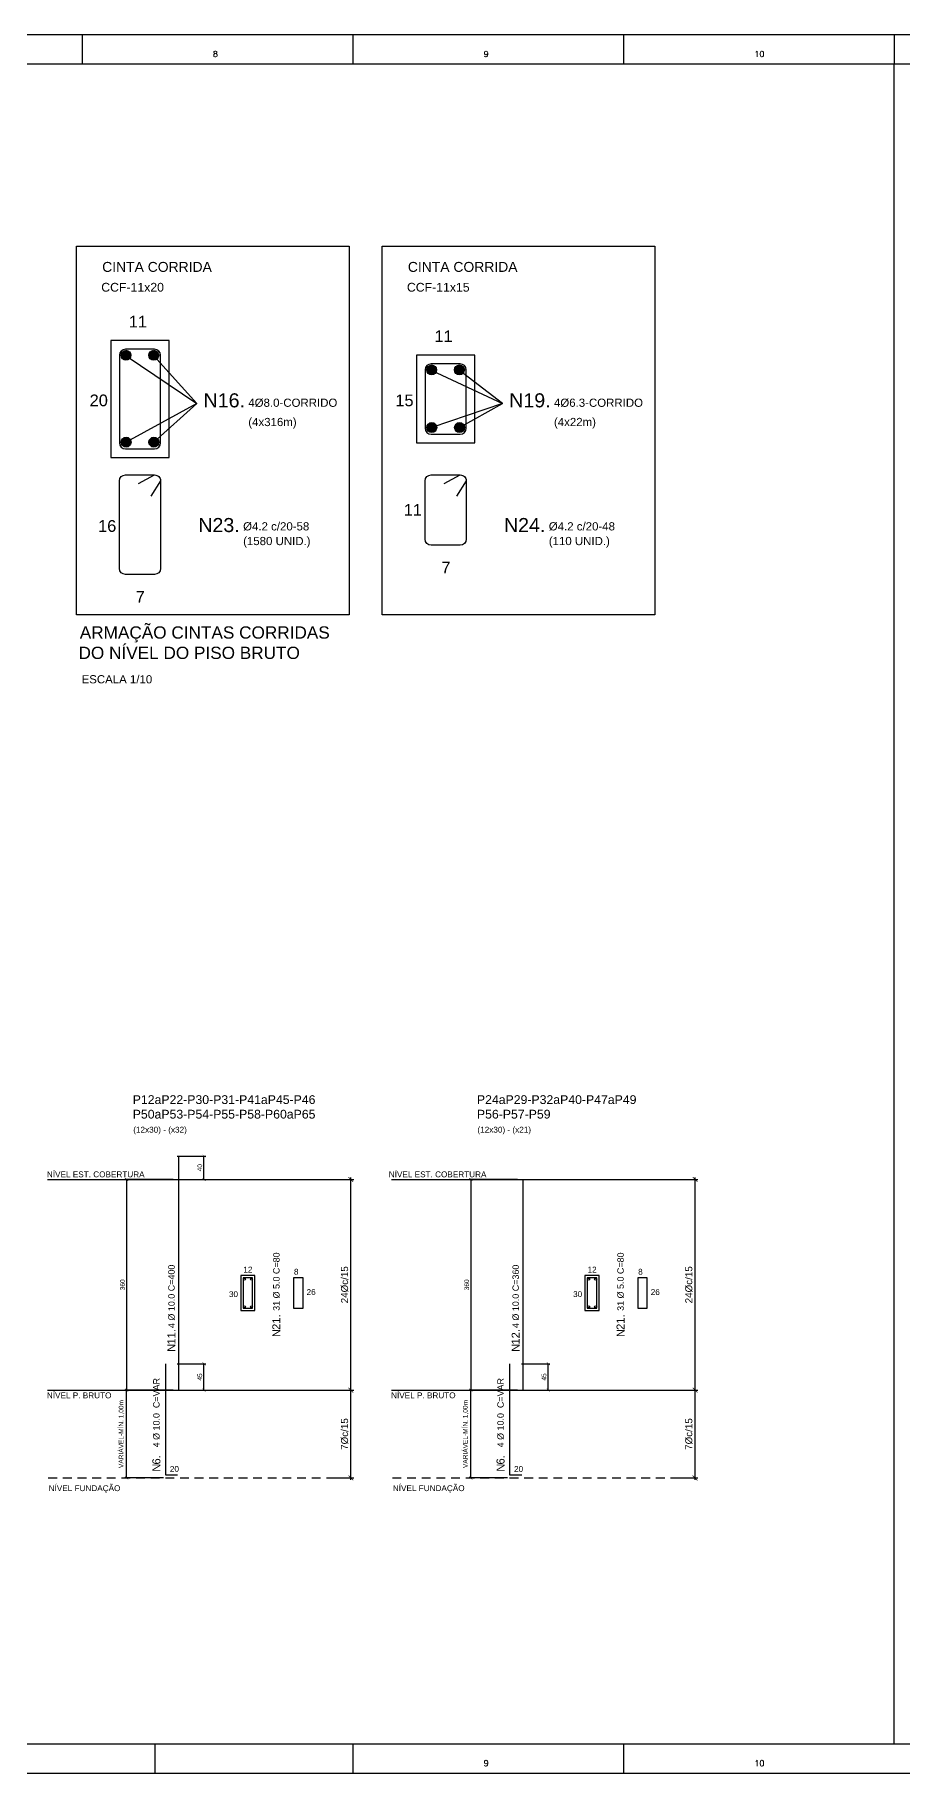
# Model space of a CAD drawing. Header units: millimetres. Extents: x 3659 to 4048, y 1324 to 1399.
# Drawn here: x 3690.87 to 3705.69, y 1324.33 to 1354.03 of the extents above; entities that cross this region are included whole.
import ezdxf
from ezdxf.enums import TextEntityAlignment as Align

# ---------------------------------------------------------------- set-up
doc = ezdxf.new("R2010")
doc.units = ezdxf.units.MM
doc.linetypes.add('HIDDENX2', pattern=[0.75, 0.5, -0.25])
for name, color, linetype in [('Armadura', 5, 'Continuous'), ('Cota', 7, 'Continuous'), ('DESCR-FERRO', 2, 'Continuous'), ('Ferragem', 4, 'Continuous'), ('Forma', 2, 'Continuous'), ('Moldura', 2, 'Continuous'), ('PILAR', 5, 'Continuous'), ('T-POSIÇÃO', 3, 'Continuous'), ('Texto 1', 2, 'Continuous'), ('Texto 2', 4, 'Continuous')]:
    doc.layers.add(name, color=color, linetype=linetype)
doc.styles.add('maloca 1', font='romans.shx')
doc.styles.add('ROMANS', font='arial.ttf')
doc.styles.get("Standard").update_dxf_attribs({"font": 'arial.ttf'})
doc.dimstyles.new('ESC-50JR', dxfattribs={"dimtxt": 0.1, "dimasz": 0.05, "dimexe": 0.03, "dimexo": 0, "dimgap": 0.03, "dimtad": 1, "dimlfac": 100, "dimdsep": 46, "dimtxsty": 'ROMANS', "dimblk1": 'DOTSMALL', "dimblk2": 'DOTSMALL', "dimsah": 1, "dimcen": 0.09, "dimclrd": 1, "dimclre": 1, "dimclrt": 2, "dimadec": 0, "dimazin": 0, "dimtfac": 1, "dimtdec": 4, "dimtmove": 0, "dimatfit": 3, "dimldrblk": 'DOTSMALL', "dimfxl": 0, "dimtolj": 1, "dimtzin": 0, "dimarcsym": 0})
doc.dimstyles.new('ISO-25', dxfattribs={"dimtxt": 2.5, "dimasz": 2.5, "dimexe": 1.25, "dimexo": 0.625, "dimtad": 1, "dimtxsty": 'Standard', "dimcen": 2.5, "dimadec": 0, "dimazin": 0, "dimtfac": 1, "dimtmove": 0, "dimatfit": 3, "dimfxl": 0, "dimarcsym": 0})

# ---------------------------------------------------------------- blocks, each defined once
blk = doc.blocks.new('_ArchTick')
at = {"color": 0, "linetype": 'ByBlock', "const_width": 0.15}
blk.add_lwpolyline([(-0.5, -0.5), (0.5, 0.5)], dxfattribs=at)
blk = doc.blocks.new('*D370')
at = {"color": 1, "lineweight": -2, "transparency": 16777216}
for p, q in [((3693.072, 1330.876), (3692.414, 1330.876)), ((3692.444, 1329.376), (3692.444, 1330.876)), ((3693.072, 1329.376), (3692.414, 1329.376))]:
    blk.add_line(p, q, dxfattribs=at)
at = {"layer": 'DEFPOINTS', "color": 0, "transparency": 16777216}
for p in [(3692.444, 1330.876), (3693.072, 1330.876), (3693.072, 1329.376)]:
    blk.add_point(p, dxfattribs=at)
at = {"color": 1, "lineweight": -2, "transparency": 16777216, "xscale": 0.05, "yscale": 0.05, "zscale": 0.05}
for p, rotation in [((3692.444, 1330.876), 90), ((3692.444, 1329.376), 270)]:
    blk.add_blockref('_ArchTick', p, dxfattribs=dict(at, rotation=rotation))
at = {"color": 2, "transparency": 16777216, "insert": (3692.356, 1330.126), "char_height": 0.08, "attachment_point": 5, "rotation": 90, "style": 'ROMANS'}
blk.add_mtext('\\A1;VARIÁVEL-MÍN. 1,00m', dxfattribs=at)
blk = doc.blocks.new('_DOTSMALL')
at = {"color": 0, "linetype": 'ByBlock', "const_width": 0.5}
blk.add_lwpolyline([(-0.0625, 0, 1), (0.0625, 0, 1)], format="xyb", close=True, dxfattribs=at)
blk = doc.blocks.new('*D371')
at = {"color": 1, "lineweight": -2, "transparency": 16777216}
for p, q in [((3693.241, 1334.476), (3692.414, 1334.476)), ((3692.444, 1334.476), (3692.444, 1330.876)), ((3693.241, 1330.876), (3692.414, 1330.876))]:
    blk.add_line(p, q, dxfattribs=at)
at = {"layer": 'DEFPOINTS', "color": 0, "transparency": 16777216}
for p in [(3693.241, 1334.476), (3692.444, 1330.876), (3693.241, 1330.876)]:
    blk.add_point(p, dxfattribs=at)
at = {"color": 1, "lineweight": -2, "transparency": 16777216, "xscale": 0.05, "yscale": 0.05, "zscale": 0.05}
for p, rotation in [((3692.444, 1334.476), 90), ((3692.444, 1330.876), 270)]:
    blk.add_blockref('_ArchTick', p, dxfattribs=dict(at, rotation=rotation))
at = {"color": 2, "transparency": 16777216, "insert": (3692.373, 1332.676), "char_height": 0.08, "attachment_point": 5, "rotation": 90, "style": 'ROMANS'}
blk.add_mtext('\\A1;360', dxfattribs=at)
blk = doc.blocks.new('*D372')
at = {"color": 1, "lineweight": -2, "transparency": 16777216}
for p, q in [((3693.308, 1331.326), (3693.795, 1331.326)), ((3693.765, 1330.876), (3693.765, 1331.326)), ((3693.308, 1330.876), (3693.795, 1330.876))]:
    blk.add_line(p, q, dxfattribs=at)
at = {"layer": 'DEFPOINTS', "color": 0, "transparency": 16777216}
for p in [(3693.308, 1331.326), (3693.765, 1331.326), (3693.308, 1330.876)]:
    blk.add_point(p, dxfattribs=at)
at = {"color": 1, "lineweight": -2, "transparency": 16777216, "xscale": 0.05, "yscale": 0.05, "zscale": 0.05}
for p, rotation in [((3693.765, 1331.326), 90), ((3693.765, 1330.876), 270)]:
    blk.add_blockref('_ArchTick', p, dxfattribs=dict(at, rotation=rotation))
at = {"color": 2, "transparency": 16777216, "insert": (3693.694, 1331.101), "char_height": 0.08, "attachment_point": 5, "rotation": 90, "style": 'ROMANS'}
blk.add_mtext('\\A1;45', dxfattribs=at)
blk = doc.blocks.new('FERRO')
at = {"layer": 'DESCR-FERRO', "style": 'ROMANS', "flags": 1}
blk.add_attdef('REPETICAO', (6.94, 1.92), '', height=2, dxfattribs=at)
at = {"layer": 'DESCR-FERRO', "style": 'ROMANS'}
blk.add_attdef('DESCRICAO', (6.94, -1), '', height=2, dxfattribs=at)
at = {"layer": 'T-POSIÇÃO', "style": 'ROMANS'}
blk.add_text('N', height=2.5, dxfattribs=at).set_placement((0, 0), align=Align.MIDDLE)
blk.add_attdef('00', (0.98, -1.25), '', height=2.5, dxfattribs=at)
blk = doc.blocks.new('*D373')
at = {"layer": 'Cota', "color": 1, "lineweight": -2, "transparency": 16777216}
for p, q in [((3696.011, 1330.876), (3696.324, 1330.876)), ((3696.274, 1329.346), (3696.274, 1330.906)), ((3696.011, 1329.376), (3696.324, 1329.376))]:
    blk.add_line(p, q, dxfattribs=at)
at = {"layer": 'DEFPOINTS', "color": 0, "transparency": 16777216}
for p in [(3695.981, 1330.876), (3696.274, 1330.876), (3695.981, 1329.376)]:
    blk.add_point(p, dxfattribs=at)
at = {"layer": 'Cota', "color": 1, "lineweight": -2, "transparency": 16777216, "xscale": 0.08, "yscale": 0.08, "zscale": 0.08}
for p, rotation in [((3696.274, 1330.876), 90), ((3696.274, 1329.376), 270)]:
    blk.add_blockref('_ArchTick', p, dxfattribs=dict(at, rotation=rotation))
at = {"layer": 'Cota', "color": 2, "transparency": 16777216, "insert": (3696.169, 1330.126), "char_height": 0.12, "attachment_point": 5, "rotation": 90, "style": 'ROMANS'}
blk.add_mtext('7%%Cc/15', dxfattribs=at)
blk = doc.blocks.new('*D374')
at = {"layer": 'Cota', "color": 1, "lineweight": -2, "transparency": 16777216}
for p, q in [((3696.011, 1334.476), (3696.324, 1334.476)), ((3696.274, 1330.846), (3696.274, 1334.506)), ((3696.011, 1330.876), (3696.324, 1330.876))]:
    blk.add_line(p, q, dxfattribs=at)
at = {"layer": 'DEFPOINTS', "color": 0, "transparency": 16777216}
for p in [(3695.981, 1334.476), (3696.274, 1334.476), (3695.981, 1330.876)]:
    blk.add_point(p, dxfattribs=at)
at = {"layer": 'Cota', "color": 1, "lineweight": -2, "transparency": 16777216, "xscale": 0.08, "yscale": 0.08, "zscale": 0.08}
for p, rotation in [((3696.274, 1334.476), 90), ((3696.274, 1330.876), 270)]:
    blk.add_blockref('_ArchTick', p, dxfattribs=dict(at, rotation=rotation))
at = {"layer": 'Cota', "color": 2, "transparency": 16777216, "insert": (3696.169, 1332.676), "char_height": 0.12, "attachment_point": 5, "rotation": 90, "style": 'ROMANS'}
blk.add_mtext('24%%Cc/15', dxfattribs=at)
blk = doc.blocks.new('*D375')
at = {"color": 1, "lineweight": -2, "transparency": 16777216}
for p, q in [((3693.308, 1334.876), (3693.795, 1334.876)), ((3693.765, 1334.476), (3693.765, 1334.876)), ((3693.308, 1334.476), (3693.795, 1334.476))]:
    blk.add_line(p, q, dxfattribs=at)
at = {"layer": 'DEFPOINTS', "color": 0, "transparency": 16777216}
for p in [(3693.308, 1334.876), (3693.765, 1334.876), (3693.308, 1334.476)]:
    blk.add_point(p, dxfattribs=at)
at = {"color": 1, "lineweight": -2, "transparency": 16777216, "xscale": 0.05, "yscale": 0.05, "zscale": 0.05}
for p, rotation in [((3693.765, 1334.876), 90), ((3693.765, 1334.476), 270)]:
    blk.add_blockref('_ArchTick', p, dxfattribs=dict(at, rotation=rotation))
at = {"color": 2, "transparency": 16777216, "insert": (3693.694, 1334.676), "char_height": 0.08, "attachment_point": 5, "rotation": 90, "style": 'ROMANS'}
blk.add_mtext('\\A1;40', dxfattribs=at)
blk = doc.blocks.new('*D376')
at = {"color": 1, "lineweight": -2, "transparency": 16777216}
for p, q in [((3698.952, 1330.876), (3698.294, 1330.876)), ((3698.324, 1329.376), (3698.324, 1330.876)), ((3698.952, 1329.376), (3698.294, 1329.376))]:
    blk.add_line(p, q, dxfattribs=at)
at = {"layer": 'DEFPOINTS', "color": 0, "transparency": 16777216}
for p in [(3698.324, 1330.876), (3698.952, 1330.876), (3698.952, 1329.376)]:
    blk.add_point(p, dxfattribs=at)
at = {"color": 1, "lineweight": -2, "transparency": 16777216, "xscale": 0.05, "yscale": 0.05, "zscale": 0.05}
for p, rotation in [((3698.324, 1330.876), 90), ((3698.324, 1329.376), 270)]:
    blk.add_blockref('_ArchTick', p, dxfattribs=dict(at, rotation=rotation))
at = {"color": 2, "transparency": 16777216, "insert": (3698.236, 1330.126), "char_height": 0.08, "attachment_point": 5, "rotation": 90, "style": 'ROMANS'}
blk.add_mtext('\\A1;VARIÁVEL-MÍN. 1,00m', dxfattribs=at)
blk = doc.blocks.new('*D377')
at = {"color": 1, "lineweight": -2, "transparency": 16777216}
for p, q in [((3699.121, 1334.476), (3698.294, 1334.476)), ((3698.324, 1334.476), (3698.324, 1330.876)), ((3699.121, 1330.876), (3698.294, 1330.876))]:
    blk.add_line(p, q, dxfattribs=at)
at = {"layer": 'DEFPOINTS', "color": 0, "transparency": 16777216}
for p in [(3699.121, 1334.476), (3698.324, 1330.876), (3699.121, 1330.876)]:
    blk.add_point(p, dxfattribs=at)
at = {"color": 1, "lineweight": -2, "transparency": 16777216, "xscale": 0.05, "yscale": 0.05, "zscale": 0.05}
for p, rotation in [((3698.324, 1334.476), 90), ((3698.324, 1330.876), 270)]:
    blk.add_blockref('_ArchTick', p, dxfattribs=dict(at, rotation=rotation))
at = {"color": 2, "transparency": 16777216, "insert": (3698.253, 1332.676), "char_height": 0.08, "attachment_point": 5, "rotation": 90, "style": 'ROMANS'}
blk.add_mtext('\\A1;360', dxfattribs=at)
blk = doc.blocks.new('*D378')
at = {"color": 1, "lineweight": -2, "transparency": 16777216}
for p, q in [((3699.188, 1331.326), (3699.675, 1331.326)), ((3699.645, 1330.876), (3699.645, 1331.326)), ((3699.188, 1330.876), (3699.675, 1330.876))]:
    blk.add_line(p, q, dxfattribs=at)
at = {"layer": 'DEFPOINTS', "color": 0, "transparency": 16777216}
for p in [(3699.188, 1331.326), (3699.645, 1331.326), (3699.188, 1330.876)]:
    blk.add_point(p, dxfattribs=at)
at = {"color": 1, "lineweight": -2, "transparency": 16777216, "xscale": 0.05, "yscale": 0.05, "zscale": 0.05}
for p, rotation in [((3699.645, 1331.326), 90), ((3699.645, 1330.876), 270)]:
    blk.add_blockref('_ArchTick', p, dxfattribs=dict(at, rotation=rotation))
at = {"color": 2, "transparency": 16777216, "insert": (3699.574, 1331.101), "char_height": 0.08, "attachment_point": 5, "rotation": 90, "style": 'ROMANS'}
blk.add_mtext('\\A1;45', dxfattribs=at)
blk = doc.blocks.new('*D379')
at = {"layer": 'Cota', "color": 1, "lineweight": -2, "transparency": 16777216}
for p, q in [((3701.891, 1330.876), (3702.204, 1330.876)), ((3702.154, 1329.346), (3702.154, 1330.906)), ((3701.891, 1329.376), (3702.204, 1329.376))]:
    blk.add_line(p, q, dxfattribs=at)
at = {"layer": 'DEFPOINTS', "color": 0, "transparency": 16777216}
for p in [(3701.861, 1330.876), (3702.154, 1330.876), (3701.861, 1329.376)]:
    blk.add_point(p, dxfattribs=at)
at = {"layer": 'Cota', "color": 1, "lineweight": -2, "transparency": 16777216, "xscale": 0.08, "yscale": 0.08, "zscale": 0.08}
for p, rotation in [((3702.154, 1330.876), 90), ((3702.154, 1329.376), 270)]:
    blk.add_blockref('_ArchTick', p, dxfattribs=dict(at, rotation=rotation))
at = {"layer": 'Cota', "color": 2, "transparency": 16777216, "insert": (3702.049, 1330.126), "char_height": 0.12, "attachment_point": 5, "rotation": 90, "style": 'ROMANS'}
blk.add_mtext('7%%Cc/15', dxfattribs=at)
blk = doc.blocks.new('*D380')
at = {"layer": 'Cota', "color": 1, "lineweight": -2, "transparency": 16777216}
for p, q in [((3701.891, 1334.476), (3702.204, 1334.476)), ((3702.154, 1330.846), (3702.154, 1334.506)), ((3701.891, 1330.876), (3702.204, 1330.876))]:
    blk.add_line(p, q, dxfattribs=at)
at = {"layer": 'DEFPOINTS', "color": 0, "transparency": 16777216}
for p in [(3701.861, 1334.476), (3702.154, 1334.476), (3701.861, 1330.876)]:
    blk.add_point(p, dxfattribs=at)
at = {"layer": 'Cota', "color": 1, "lineweight": -2, "transparency": 16777216, "xscale": 0.08, "yscale": 0.08, "zscale": 0.08}
for p, rotation in [((3702.154, 1334.476), 90), ((3702.154, 1330.876), 270)]:
    blk.add_blockref('_ArchTick', p, dxfattribs=dict(at, rotation=rotation))
at = {"layer": 'Cota', "color": 2, "transparency": 16777216, "insert": (3702.049, 1332.676), "char_height": 0.12, "attachment_point": 5, "rotation": 90, "style": 'ROMANS'}
blk.add_mtext('24%%Cc/15', dxfattribs=at)

msp = doc.modelspace()

# ---------------------------------------------------------------- hatches: boundary and pattern name
at = {"layer": 'Ferragem'}
for points in [[(3692.516534, 1348.555928, 1), (3692.347784, 1348.555928, 1)], [(3692.822578, 1348.555928, -1), (3692.991328, 1348.555928, -1)], [(3697.738495, 1348.305928, 1), (3697.569745, 1348.305928, 1)], [(3698.044539, 1348.305928, -1), (3698.213289, 1348.305928, -1)], [(3697.74052, 1347.321313, -1), (3697.57177, 1347.321313, -1)], [(3698.046564, 1347.321313, 1), (3698.215314, 1347.321313, 1)], [(3692.518559, 1347.071313, -1), (3692.349809, 1347.071313, -1)], [(3692.824603, 1347.071313, 1), (3692.993353, 1347.071313, 1)]]:
    msp.add_hatch(color=2, dxfattribs=at).paths.add_polyline_path(points)

# ---------------------------------------------------------------- linework, layer by layer
for points in [[(3692.421581, 1346.958032), (3692.921581, 1346.958032, 0.414213562), (3693.021581, 1347.058032), (3693.021581, 1348.558032, 0.414213562), (3692.921581, 1348.658032), (3692.421581, 1348.658032, 0.414213562), (3692.321581, 1348.558032), (3692.321581, 1347.058032, 0.414213562)], [(3697.643542, 1347.208032), (3698.143542, 1347.208032, 0.414213562), (3698.243542, 1347.308032), (3698.243542, 1348.308032, 0.414213562), (3698.143542, 1348.408032), (3697.643542, 1348.408032, 0.414213562), (3697.543542, 1348.308032), (3697.543542, 1347.308032, 0.414213562)]]:
    msp.add_lwpolyline(points, format="xyb", close=True, dxfattribs=at)
for points in [[(3692.64859, 1346.367659), (3692.921581, 1346.512151, -0.415705229), (3693.021581, 1346.412151), (3693.021581, 1344.912151, -0.414213562), (3692.921581, 1344.812151), (3692.421581, 1344.812151, -0.414213562), (3692.321581, 1344.912151), (3692.321581, 1346.412151, -0.414213562), (3692.421581, 1346.512151), (3692.921581, 1346.512151, -0.415705229), (3693.021581, 1346.412151), (3692.855114, 1346.148436)], [(3697.870551, 1346.367659), (3698.143542, 1346.512151, -0.415705229), (3698.243542, 1346.412151), (3698.243542, 1345.412151, -0.414213562), (3698.143542, 1345.312151), (3697.643542, 1345.312151, -0.414213562), (3697.543542, 1345.412151), (3697.543542, 1346.412151, -0.414213562), (3697.643542, 1346.512151), (3698.143542, 1346.512151, -0.415705229), (3698.243542, 1346.412151), (3698.077075, 1346.148436)]]:
    msp.add_lwpolyline(points, format="xyb", dxfattribs=at)
for points in [[(3693.337264, 1330.875732), (3693.337264, 1330.875732), (3693.337264, 1334.875732)], [(3699.217288, 1330.875732), (3699.217288, 1330.875732), (3699.217288, 1334.475732)], [(3693.312724, 1329.424132), (3693.112724, 1329.424132), (3693.112724, 1331.325732)], [(3699.192747, 1329.424132), (3698.992747, 1329.424132), (3698.992747, 1331.325732)]]:
    msp.add_lwpolyline(points, dxfattribs=at)
for points in [[(3694.433766, 1332.277366), (3694.594644, 1332.277366), (3694.594644, 1332.797366), (3694.433766, 1332.797366)], [(3695.295996, 1332.277366), (3695.456874, 1332.277366), (3695.456874, 1332.797366), (3695.295996, 1332.797366)], [(3700.31379, 1332.277366), (3700.474668, 1332.277366), (3700.474668, 1332.797366), (3700.31379, 1332.797366)], [(3701.176019, 1332.277366), (3701.336898, 1332.277366), (3701.336898, 1332.797366), (3701.176019, 1332.797366)]]:
    msp.add_lwpolyline(points, close=True, dxfattribs=at)
at = {"layer": 'Ferragem', "color": 2}
for centre in [(3692.432159, 1348.555928), (3692.906953, 1348.555928), (3697.65412, 1348.305928), (3698.128914, 1348.305928), (3697.656145, 1347.321313), (3698.130939, 1347.321313), (3692.434184, 1347.071313), (3692.908978, 1347.071313)]:
    msp.add_circle(centre, 0.084375, dxfattribs=at)
at = {"layer": 'Ferragem'}
for centre in [(3694.455967, 1332.772194), (3694.576266, 1332.772194), (3700.33599, 1332.772194), (3700.45629, 1332.772194), (3694.455967, 1332.299661), (3694.576266, 1332.299661), (3700.33599, 1332.299661), (3700.45629, 1332.299661)]:
    msp.add_circle(centre, 0.0175, dxfattribs=at)
at = {"layer": 'Forma'}
for points in [[(3692.171581, 1346.808032), (3693.171581, 1346.808032), (3693.171581, 1348.808032), (3692.171581, 1348.808032)], [(3697.393542, 1347.058032), (3698.393542, 1347.058032), (3698.393542, 1348.558032), (3697.393542, 1348.558032)], [(3694.393766, 1332.237366), (3694.634644, 1332.237366), (3694.634644, 1332.837366), (3694.393766, 1332.837366)], [(3700.27379, 1332.237366), (3700.514668, 1332.237366), (3700.514668, 1332.837366), (3700.27379, 1332.837366)]]:
    msp.add_lwpolyline(points, close=True, dxfattribs=at)
at = {"layer": 'Moldura', "color": 1}
for p, q in [((3691.682761, 1354.03132), (3691.682761, 1353.53132)), ((3696.307761, 1354.03132), (3696.307761, 1353.53132)), ((3700.932761, 1354.03132), (3700.932761, 1353.53132)), ((3705.557761, 1354.03132), (3705.557761, 1353.53132)), ((3705.557761, 1354.03132), (3705.557761, 1353.53132)), ((3705.557761, 1354.03132), (3705.557761, 1353.53132)), ((3705.557761, 1324.83132), (3705.557761, 1353.53132)), ((3692.928078, 1324.83132), (3692.928078, 1324.33132)), ((3696.307761, 1324.83132), (3696.307761, 1324.33132)), ((3700.932761, 1324.83132), (3700.932761, 1324.33132))]:
    msp.add_line(p, q, dxfattribs=at)
msp.add_lwpolyline([(3658.932761, 1324.33132), (3714.807761, 1324.33132), (3714.807761, 1354.03132), (3658.932761, 1354.03132)], close=True, dxfattribs=at)
at = {"layer": 'Moldura', "color": 6}
msp.add_lwpolyline([(3660.182761, 1324.83132), (3714.307761, 1324.83132), (3714.307761, 1353.53132), (3660.182761, 1353.53132)], close=True, dxfattribs=at)
at = {"layer": 'PILAR', "color": 2, "linetype": 'Continuous'}
for p, q in [((3691.090428, 1334.475732), (3696.273825, 1334.475732)), ((3696.970451, 1334.475732), (3702.153848, 1334.475732)), ((3691.090428, 1330.875732), (3696.167281, 1330.875732)), ((3696.970451, 1330.875732), (3702.047305, 1330.875732))]:
    msp.add_line(p, q, dxfattribs=at)
at = {"layer": 'PILAR', "color": 2, "linetype": 'HIDDENX2', "ltscale": 0.3}
for p, q in [((3691.105737, 1329.375732), (3696.167281, 1329.375732)), ((3696.98576, 1329.375732), (3702.047305, 1329.375732))]:
    msp.add_line(p, q, dxfattribs=at)
at = {"layer": 'Texto 1', "color": 1}
for p, q in [((3692.434184, 1348.544751), (3693.644567, 1347.73121)), ((3693.644567, 1347.73121), (3692.908978, 1348.544751)), ((3697.656145, 1348.294751), (3698.866528, 1347.73121)), ((3698.866528, 1347.73121), (3698.130939, 1348.294751)), ((3693.644567, 1347.73121), (3692.434184, 1347.071313)), ((3692.908978, 1347.071313), (3693.644567, 1347.73121)), ((3698.866528, 1347.73121), (3697.656145, 1347.321313)), ((3698.130939, 1347.321313), (3698.866528, 1347.73121))]:
    msp.add_line(p, q, dxfattribs=at)
at = {"layer": 'Texto 1'}
for points in [[(3691.586362, 1350.41973), (3696.244001, 1350.41973), (3696.244001, 1344.119201), (3691.586362, 1344.119201)], [(3696.808323, 1350.41973), (3701.465962, 1350.41973), (3701.465962, 1344.119201), (3696.808323, 1344.119201)]]:
    msp.add_lwpolyline(points, close=True, dxfattribs=at)

# ---------------------------------------------------------------- block references
at = {"layer": 'Armadura'}
ref = msp.add_blockref('FERRO', (3693.209641, 1331.600366), dxfattribs=dict(at, xscale=0.0546875000015916, yscale=0.0546875000015916, zscale=0.0546875000015916, rotation=90.0000000000002))
ref.add_attrib('00', '11.', (3693.278, 1331.653855), dxfattribs={"layer": 'T-POSIÇÃO', "height": 0.1367188, "rotation": 90, "style": 'ROMANS'})
ref.add_attrib('DESCRICAO', '4 %%C 10.0 C=400', (3693.264328, 1331.936798), dxfattribs={"layer": 'DESCR-FERRO', "color": 2, "height": 0.109375, "rotation": 90, "style": 'ROMANS'})
ref = msp.add_blockref('FERRO', (3695.001425, 1331.85151, -3.08), dxfattribs=dict(at, xscale=0.0546875000015916, yscale=0.0546875000015916, zscale=0.0546875000015916, rotation=90.0000000000002))
ref.add_attrib('00', '21.', (3695.069784, 1331.904999, -3.08), dxfattribs={"layer": 'T-POSIÇÃO', "height": 0.1367188, "rotation": 90, "style": 'ROMANS'})
ref.add_attrib('DESCRICAO', '31 %%C 5.0 C=80', (3695.056112, 1332.230782, -3.08), dxfattribs={"layer": 'DESCR-FERRO', "color": 2, "height": 0.109375, "rotation": 90, "style": 'ROMANS'})
ref = msp.add_blockref('FERRO', (3699.089665, 1331.600366), dxfattribs=dict(at, xscale=0.0546875000015916, yscale=0.0546875000015916, zscale=0.0546875000015916, rotation=90.0000000000002))
ref.add_attrib('00', '12.', (3699.158024, 1331.653855), dxfattribs={"layer": 'T-POSIÇÃO', "height": 0.1367188, "rotation": 90, "style": 'ROMANS'})
ref.add_attrib('DESCRICAO', '4 %%C 10.0 C=360', (3699.144352, 1331.936798), dxfattribs={"layer": 'DESCR-FERRO', "color": 2, "height": 0.109375, "rotation": 90, "style": 'ROMANS'})
ref = msp.add_blockref('FERRO', (3700.881448, 1331.85151, -3.08), dxfattribs=dict(at, xscale=0.0546875000015916, yscale=0.0546875000015916, zscale=0.0546875000015916, rotation=90.0000000000002))
ref.add_attrib('00', '21.', (3700.949808, 1331.904999, -3.08), dxfattribs={"layer": 'T-POSIÇÃO', "height": 0.1367188, "rotation": 90, "style": 'ROMANS'})
ref.add_attrib('DESCRICAO', '31 %%C 5.0 C=80', (3700.936136, 1332.230782, -3.08), dxfattribs={"layer": 'DESCR-FERRO', "color": 2, "height": 0.109375, "rotation": 90, "style": 'ROMANS'})
ref = msp.add_blockref('FERRO', (3692.951358, 1329.551622), dxfattribs=dict(at, xscale=0.0546875000015916, yscale=0.0546875000015916, zscale=0.0546875000015916, rotation=90.0000000000002))
ref.add_attrib('00', '6.', (3693.019717, 1329.60511), dxfattribs={"layer": 'T-POSIÇÃO', "height": 0.1367188, "rotation": 90, "style": 'ROMANS'})
ref.add_attrib('DESCRICAO', '4 %%C 10.0  C=VAR', (3693.006045, 1329.898721), dxfattribs={"layer": 'DESCR-FERRO', "color": 2, "height": 0.109375, "rotation": 90, "style": 'ROMANS'})
ref = msp.add_blockref('FERRO', (3698.831381, 1329.551622), dxfattribs=dict(at, xscale=0.0546875000015916, yscale=0.0546875000015916, zscale=0.0546875000015916, rotation=90.0000000000002))
ref.add_attrib('00', '6.', (3698.899741, 1329.60511), dxfattribs={"layer": 'T-POSIÇÃO', "height": 0.1367188, "rotation": 90, "style": 'ROMANS'})
ref.add_attrib('DESCRICAO', '4 %%C 10.0  C=VAR', (3698.886069, 1329.898721), dxfattribs={"layer": 'DESCR-FERRO', "color": 2, "height": 0.109375, "rotation": 90, "style": 'ROMANS'})

# ---------------------------------------------------------------- texts
at = {"color": 4, "style": 'ROMANS'}
for s, p in [('ARMAÇÃO CINTAS CORRIDAS', (3691.643251, 1343.714619)), ('DO NÍVEL DO PISO BRUTO', (3691.621781, 1343.367048))]:
    msp.add_text(s, height=0.21, dxfattribs=at).set_placement(p)
at = {"layer": 'Moldura', "color": 1, "style": 'maloca 1'}
for s, p in [('8', (3693.91774, 1353.652524)), ('9', (3698.54274, 1353.652524)), ('10', (3703.16774, 1353.652524)), ('9', (3698.54274, 1324.452524)), ('10', (3703.16774, 1324.452524))]:
    msp.add_text(s, height=0.1, dxfattribs=at).set_placement(p)
at = {"layer": 'Texto 1', "style": 'ROMANS'}
for s, height, p in [('CCF-11x20', 0.15, (3692.009786, 1349.642771)), ('CCF-11x15', 0.15, (3697.231746, 1349.642771)), ('11', 0.2, (3692.48057, 1349.031061)), ('11', 0.2, (3697.702531, 1348.781061)), ('20', 0.2, (3691.812027, 1347.685238)), ('4%%C8.0-CORRIDO', 0.14, (3694.521972, 1347.675239)), ('15', 0.2, (3697.033987, 1347.685238)), ('4%%C6.3-CORRIDO', 0.14, (3699.743932, 1347.675239)), ('(4x316m)', 0.14, (3694.521972, 1347.34593)), ('(4x22m)', 0.14, (3699.743932, 1347.34593)), ('11', 0.2, (3697.178092, 1345.814143)), ('16', 0.2, (3691.956131, 1345.539357)), ('%%C4.2 c/20-58', 0.14, (3694.433371, 1345.563401)), ('%%C4.2 c/20-48', 0.14, (3699.655332, 1345.563401)), ('(1580 UNID.)', 0.14, (3694.433371, 1345.312589)), ('(110 UNID.)', 0.14, (3699.655332, 1345.312589)), ('7', 0.2, (3697.820132, 1344.828409)), ('7', 0.2, (3692.598172, 1344.328409)), ('ESCALA 1/10', 0.14, (3691.674123, 1342.95067)), ('NÍVEL EST. COBERTURA', 0.1, (3691.081376, 1334.512518)), ('NÍVEL EST. COBERTURA', 0.1, (3696.921714, 1334.512518)), ('12', 0.1, (3694.437681, 1332.885193, -3.08)), ('8', 0.1, (3695.301943, 1332.848522, -3.08)), ('12', 0.1, (3700.317705, 1332.885193, -3.08)), ('8', 0.1, (3701.181966, 1332.848522, -3.08)), ('30', 0.1, (3694.190589, 1332.46594, -3.08)), ('26', 0.1, (3695.517114, 1332.501431, -3.08)), ('30', 0.1, (3700.070612, 1332.46594, -3.08)), ('26', 0.1, (3701.397137, 1332.501431, -3.08)), ('NÍVEL P. BRUTO', 0.1, (3691.081376, 1330.737006)), ('NÍVEL P. BRUTO', 0.1, (3696.961399, 1330.737006)), ('20', 0.1, (3693.182148, 1329.479337)), ('20', 0.1, (3699.062171, 1329.479337)), ('NÍVEL FUNDAÇÃO', 0.1, (3691.111083, 1329.150966)), ('NÍVEL FUNDAÇÃO', 0.1, (3696.991107, 1329.150966))]:
    msp.add_text(s, height=height, dxfattribs=at).set_placement(p)
at = {"layer": 'Texto 2', "color": 3, "style": 'ROMANS'}
for s, height, p in [('CINTA CORRIDA', 0.17, (3692.025746, 1349.980423)), ('CINTA CORRIDA', 0.17, (3697.247707, 1349.980423)), ('P12aP22-P30-P31-P41aP45-P46', 0.15, (3692.547599, 1335.764361, 3.08)), ('P24aP29-P32aP40-P47aP49', 0.15, (3698.427623, 1335.764361, 3.08)), ('P50aP53-P54-P55-P58-P60aP65', 0.15, (3692.547599, 1335.515564, 3.08)), ('P56-P57-P59', 0.15, (3698.427623, 1335.515564, 3.08))]:
    msp.add_text(s, height=height, dxfattribs=at).set_placement(p)
for s, p in [('N16.', (3694.465257, 1347.665883)), ('N19.', (3699.687217, 1347.665883)), ('N23. ', (3694.468855, 1345.535415)), ('N24. ', (3699.690815, 1345.535415))]:
    msp.add_text(s, height=0.24, dxfattribs=at).set_placement(p, align=Align.RIGHT)
at = {"layer": 'Texto 2', "color": 2, "style": 'ROMANS'}
for s, p in [('(12x30) - (x32)', (3692.556611, 1335.275415)), ('(12x30) - (x21)', (3698.436635, 1335.275415))]:
    msp.add_text(s, height=0.1, dxfattribs=at).set_placement(p)

# ---------------------------------------------------------------- dimensions: what is measured, and where the dimension line sits
for p1, p2, picture, middle in [((3693.308272, 1334.475732), (3693.308272, 1334.875732), '*D375', (3693.694209, 1334.675732)), ((3693.308272, 1330.875732), (3693.308272, 1331.325732), '*D372', (3693.694372, 1331.100732)), ((3699.188296, 1330.875732), (3699.188296, 1331.325732), '*D378', (3699.574396, 1331.100732))]:
    dim = msp.add_aligned_dim(p1=p1, p2=p2, distance=-0.456782, dimstyle='ESC-50JR', override={"dimtxt": 0.08, "dimdec": 1, "dimblk1": 'ArchTick', "dimblk2": 'ArchTick', "dimtmove": 1, "dimfxl": 0.18})
    dim.commit()
    dim.dimension.update_dxf_attribs({"geometry": picture, "text_midpoint": middle})
for base, p1, p2, picture, middle in [((3692.443639, 1330.875732), (3693.241038, 1334.475732), (3693.241038, 1330.875732), '*D371', (3692.372766, 1332.675732)), ((3698.323662, 1330.875732), (3699.121061, 1334.475732), (3699.121061, 1330.875732), '*D377', (3698.252789, 1332.675732))]:
    dim = msp.add_linear_dim(base=base, p1=p1, p2=p2, angle=90, dimstyle='ESC-50JR', override={"dimtxt": 0.08, "dimdec": 1, "dimblk1": 'ArchTick', "dimblk2": 'ArchTick', "dimtmove": 1, "dimfxl": 0.18})
    dim.commit()
    dim.dimension.update_dxf_attribs({"geometry": picture, "text_midpoint": middle})
for p1, p2, picture, middle in [((3693.071853, 1329.375732), (3693.071853, 1330.875732), '*D370', (3692.35563, 1330.125732)), ((3698.951877, 1329.375732), (3698.951877, 1330.875732), '*D376', (3698.235654, 1330.125732))]:
    dim = msp.add_aligned_dim(p1=p1, p2=p2, distance=0.628215, text='VARIÁVEL-MÍN. 1,00m', dimstyle='ESC-50JR', override={"dimtxt": 0.08, "dimdec": 1, "dimblk1": 'ArchTick', "dimblk2": 'ArchTick', "dimtmove": 1, "dimfxl": 0.18})
    dim.commit()
    dim.dimension.update_dxf_attribs({"geometry": picture, "text_midpoint": middle})
at = {"layer": 'Cota'}
for p1, p2, text, picture, middle in [((3695.980738, 1330.875732), (3695.980738, 1334.475732), '24%%Cc/15', '*D374', (3696.1692, 1332.675732)), ((3701.860761, 1330.875732), (3701.860761, 1334.475732), '24%%Cc/15', '*D380', (3702.049224, 1332.675732)), ((3695.980738, 1329.375732), (3695.980738, 1330.875732), '7%%Cc/15', '*D373', (3696.1692, 1330.125732)), ((3701.860761, 1329.375732), (3701.860761, 1330.875732), '7%%Cc/15', '*D379', (3702.049224, 1330.125732))]:
    dim = msp.add_aligned_dim(p1=p1, p2=p2, distance=-0.293087, text=text, dimstyle='ISO-25', override={"dimtxt": 0.12, "dimasz": 0.08, "dimexe": 0.05, "dimexo": 0.03, "dimgap": 0.04, "dimlfac": 100, "dimtxsty": 'ROMANS', "dimblk1": 'ArchTick', "dimblk2": 'ArchTick', "dimsah": 1, "dimdle": 0.03, "dimclrd": 1, "dimclre": 1, "dimclrt": 2, "dimtix": 1, "dimtmove": 2}, dxfattribs=at)
    dim.commit()
    dim.dimension.update_dxf_attribs({"geometry": picture, "text_midpoint": middle})

doc.saveas('drawing.dxf')
